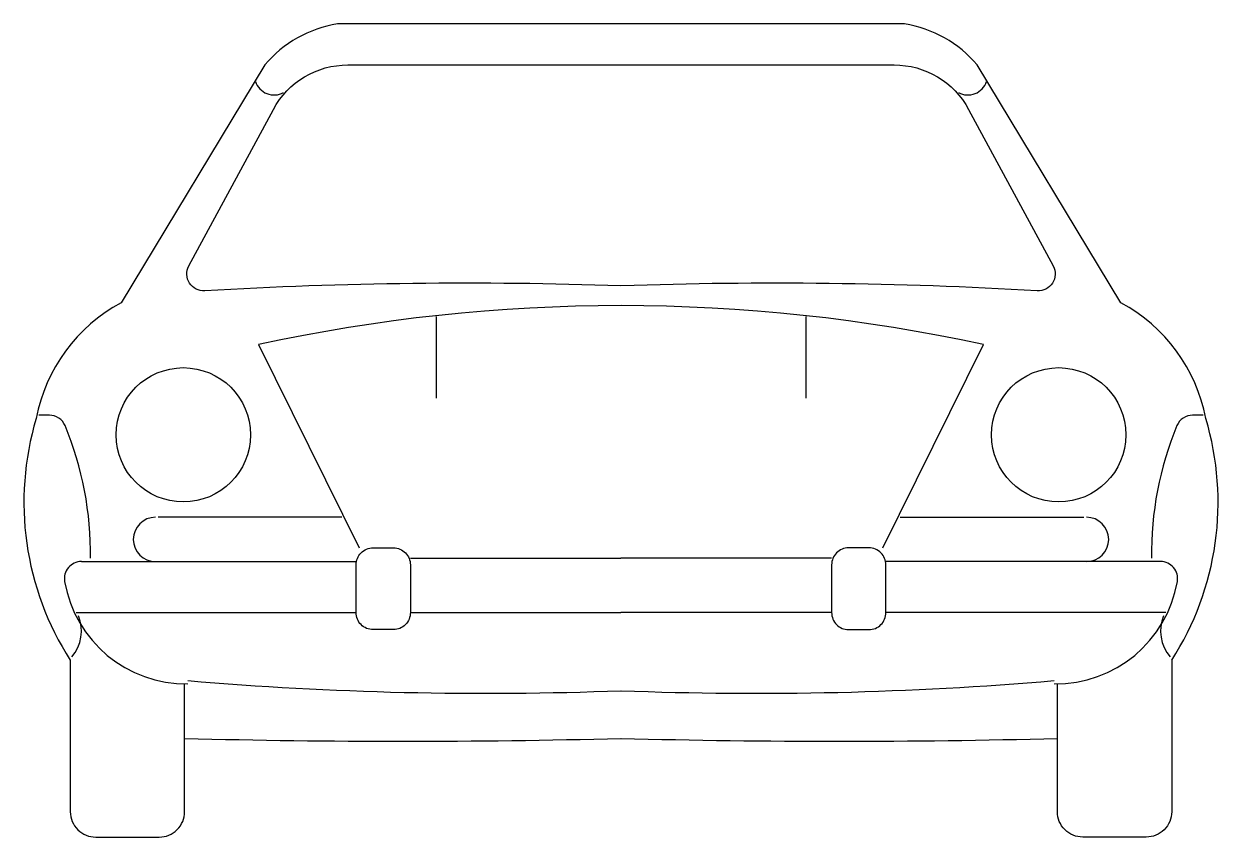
# Model space of a CAD drawing. Extents: x -0.77 to 0.77, y 0 to 1.04.
import ezdxf

# ---------------------------------------------------------------- set-up
doc = ezdxf.new("R2010")
doc.units = 0
doc.header["$LTSCALE"] = 100
doc.header["$MEASUREMENT"] = 0
doc.layers.add('C-CARRO', color=2, linetype='CONTINUOUS')

msp = doc.modelspace()

# ---------------------------------------------------------------- linework, layer by layer
at = {"layer": 'C-CARRO', "linetype": 'CONTINUOUS'}
for p, q in [((-0.237, 0.6676), (-0.237, 0.5628)), ((0.237, 0.6676), (0.237, 0.5628)), ((-0.3581, 0.4101), (-0.5934, 0.4101)), ((-0.692, 0.3533), (-0.3397, 0.3533)), ((-0.2701, 0.3575), (0, 0.3575)), ((0.2701, 0.3575), (0, 0.3575)), ((0.692, 0.3533), (0.3397, 0.3533)), ((-0.2701, 0.2878), (0, 0.2878)), ((0.2701, 0.2878), (0, 0.2878)), ((0.6986, 0.2878), (0.3397, 0.2878))]:
    msp.add_line(p, q, dxfattribs=at)
for points in [[(0.7062, 0.2267, 0.219194), (0.75, 0.5367, 0.225207), (0.6411, 0.6852), (0.4568, 0.9901, 0.177588), (0.3637, 1.0427), (0, 1.0427), (-0.3637, 1.0427, 0.177588), (-0.4568, 0.9901), (-0.6411, 0.6852, 0.225207), (-0.75, 0.5367, 0.219194), (-0.7062, 0.2267)], [(0.3358, 0.3708), (0.4649, 0.6314, 0.107579), (-0.4649, 0.6314), (-0.3358, 0.3708)], [(-0.6803, 0.3575, 0.102174), (-0.713, 0.5276, 0.303053), (-0.7331, 0.541), (-0.7464, 0.541)], [(0.7464, 0.541), (0.7331, 0.541, 0.303053), (0.713, 0.5276, 0.102174), (0.6803, 0.3575, 0.102174)], [(-0.7062, 0.2267), (-0.7062, 0.0326, 0.414214), (-0.6735, 0), (-0.5922, 0, 0.414214), (-0.5596, 0.0326), (-0.5596, 0.1963)], [(0.7062, 0.2267), (0.7062, 0.0326, -0.414214), (0.6735, 0), (0.5922, 0, -0.414214), (0.5596, 0.0326), (0.5596, 0.1963)]]:
    msp.add_lwpolyline(points, format="xyb", dxfattribs=at)
for points in [[(-0.5337, 0.7003, -0.58768), (-0.5542, 0.7323), (-0.4458, 0.933, -0.275578), (-0.3501, 0.9901), (0, 0.9901), (0.3501, 0.9901, -0.275578), (0.4458, 0.933), (0.5542, 0.7323, -0.58768), (0.5337, 0.7003, 0.023603), (0, 0.7067, 0.023603)], [(-0.2701, 0.2878, -0.414214), (-0.2918, 0.266), (-0.318, 0.266, -0.414214), (-0.3397, 0.2878), (-0.3397, 0.349, -0.414214), (-0.318, 0.3708), (-0.2918, 0.3708, -0.414214), (-0.2701, 0.349)], [(0.3397, 0.349, 0.414214), (0.318, 0.3708), (0.2918, 0.3708, 0.414214), (0.2701, 0.349), (0.2701, 0.2878, 0.414214), (0.2918, 0.266), (0.318, 0.266, 0.414214), (0.3397, 0.2878)]]:
    msp.add_lwpolyline(points, format="xyb", close=True, dxfattribs=at)
for points in [[(0.3581, 0.4101), (0.5934, 0.4101)], [(-0.6986, 0.2878), (-0.3397, 0.2878)]]:
    msp.add_lwpolyline(points, dxfattribs=at)
for centre in [(-0.5613, 0.5158), (0.5613, 0.5158)]:
    msp.add_circle(centre, 0.0861, dxfattribs=at)
for centre, radius, start, end in [((-0.4448, 0.9767), 0.0252, 198.0738, 298.6354), ((0.4448, 0.9767), 0.0252, 241.3646, 341.9262), ((-0.597, 0.3817), 0.0284, 90, 270), ((0.597, 0.3817), 0.0284, 270, 90), ((-0.692, 0.3315), 0.0218, 90, 189.8088), ((0.692, 0.3315), 0.0218, 350.1912, 90), ((-0.5573, 0.3548), 0.1585, 189.8088, 270.579), ((0.5573, 0.3548), 0.1585, 269.421, 350.1912), ((-0.7425, 0.2641), 0.0506, 319.4223, 22.8452), ((0.7425, 0.2641), 0.0506, 157.1548, 220.5777), ((-0.1737, 4.6819), 4.4975, 265.1277, 272.213), ((0.1737, 4.6819), 4.4975, 267.787, 274.8723), ((-0.2792, 10.7587), 10.6358, 268.48945, 271.50438), ((0.2792, 10.7587), 10.6358, 268.49562, 271.51055)]:
    msp.add_arc(centre, radius, start, end, dxfattribs=at)

doc.saveas('drawing.dxf')
